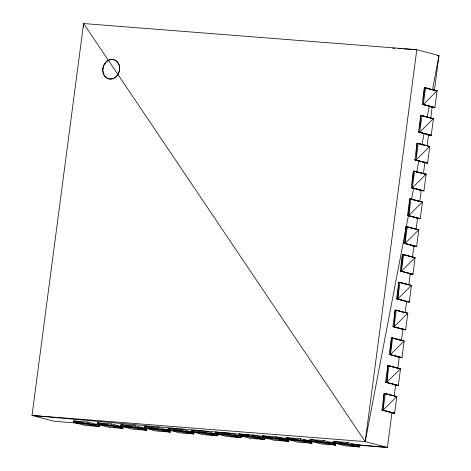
<?xml version="1.0" encoding="UTF-8"?>
<svg xmlns="http://www.w3.org/2000/svg" width="471" height="471" viewBox="0 0 471 471"><rect width="100%" height="100%" fill="white"/><g stroke="black" fill="none" stroke-linecap="round" stroke-linejoin="round"><path stroke-width="0.71" d="M83.338 27.218L83.608 23.55L416.794 49.708L438.984 55.56L434.38 90.52M99.528 424.377L99.251 426.514L73.517 422.352L73.7 420.962L87.877 422.075L97.921 424.724L99.251 426.514L85.068 425.401L73.517 422.352L97.921 424.724M99.251 426.514L87.694 423.464L87.877 422.075M123.161 426.231L122.878 428.369L97.15 424.206L97.332 422.817L111.509 423.929L121.553 426.579L122.878 428.369L108.701 427.256L97.15 424.206L121.553 426.579M122.878 428.369L111.327 425.319L111.509 423.929M146.793 428.086L146.51 430.223L120.776 426.061L120.959 424.671L135.136 425.784L145.18 428.433L146.51 430.223L132.333 429.11L120.776 426.061L145.18 428.433M146.51 430.223L134.953 427.179L135.136 425.784M170.42 429.941L170.137 432.078L144.409 427.921L144.591 426.532L158.768 427.644L168.812 430.288L170.137 432.078L155.96 430.965L144.409 427.921L168.812 430.288M170.137 432.078L158.586 429.034L158.768 427.644M194.052 431.795L193.769 433.932L168.035 429.776L168.224 428.386L182.401 429.499L192.445 432.148L193.769 433.932L179.592 432.82L168.035 429.776L192.445 432.148M193.769 433.932L182.218 430.888L182.401 429.499M217.59 434.362L217.402 435.787L191.668 431.63L191.85 430.241L206.027 431.354L216.071 434.003L217.402 435.787L203.225 434.674L191.668 431.63L216.071 434.003M217.402 435.787L205.845 432.743L206.027 431.354M241.217 436.217L241.028 437.641L215.3 433.485L215.482 432.095L229.66 433.208L239.704 435.858L241.028 437.641L226.851 436.529L215.3 433.485L239.704 435.858M241.028 437.641L229.477 434.598L229.66 433.208M264.849 438.071L264.661 439.496L238.927 435.339L239.109 433.95L253.292 435.063L263.33 437.712L264.661 439.496L250.484 438.383L238.927 435.339L263.33 437.712M264.661 439.496L253.104 436.452L253.292 435.063M288.476 439.926L288.293 441.356L262.559 437.194L262.741 435.805L276.919 436.917L286.963 439.567L288.293 441.356L274.11 440.244L262.559 437.194L286.963 439.567M288.293 441.356L276.736 438.307L276.919 436.917L275.541 437.429M312.202 441.074L311.92 443.211L286.191 439.049L286.374 437.659L300.551 438.772L310.595 441.421L311.92 443.211L297.743 442.098L286.191 439.049L310.595 441.421M311.92 443.211L300.368 440.161L300.551 438.772M335.835 442.928L335.552 445.066L309.818 440.903L310 439.514L324.178 440.626L334.222 443.276L335.552 445.066L321.375 443.953L309.818 440.903L334.222 443.276M335.552 445.066L323.995 442.016L324.178 440.626M359.461 444.783L359.179 446.92L333.45 442.758L333.633 441.368L347.81 442.481L357.854 445.13L359.179 446.92L345.002 445.807L333.45 442.758L357.854 445.13M359.179 446.92L347.627 443.87L347.81 442.481M391.996 412.484L387.392 447.45L365.202 441.598L416.794 49.708L404.324 48.89M381.922 410.058L394.657 413.197L381.922 410.058L384.118 393.385L396.853 396.523L394.657 413.197L391.795 412.973M385.578 382.264L398.319 385.408L385.578 382.264L387.774 365.59L400.509 368.728L398.319 385.408L395.452 385.178M389.24 354.475L401.975 357.613L389.24 354.475L391.436 337.795L404.171 340.933L401.975 357.613L399.114 357.389M392.896 326.68L405.637 329.818L392.896 326.68L395.092 310L407.827 313.144L405.637 329.818L402.77 329.594M396.558 298.885L409.293 302.023L396.558 298.885L398.754 282.206L411.489 285.349L409.293 302.023L406.432 301.799M400.215 271.09L412.955 274.228L400.215 271.09L402.411 254.417L415.145 257.555L412.955 274.228L410.088 274.004M403.877 243.295L416.611 246.439L403.877 243.295L406.073 226.622L418.807 229.76L416.611 246.439L413.75 246.209M407.533 215.506L420.273 218.644L407.533 215.506L409.729 198.827L422.463 201.965L420.273 218.644L417.406 218.42M411.195 187.711L423.929 190.849L411.195 187.711L413.391 171.032L426.125 174.176L423.929 190.849L421.068 190.625M414.851 159.916L427.591 163.054L414.851 159.916L417.047 143.237L429.782 146.381L427.591 163.054L424.724 162.831M418.513 132.121L431.248 135.259L418.513 132.121L420.709 115.448L433.444 118.586L431.248 135.259L428.386 135.036M422.169 104.326L434.91 107.47L422.169 104.326L424.365 87.653L437.1 90.791L434.91 107.47L431.324 107.188M394.103 396.458L395.64 384.807M397.748 368.781L399.284 357.124L390.424 354.563L391.436 337.795L393.444 338.325M401.486 340.374L403.023 328.717M405.131 312.691L406.667 301.04M408.775 285.014L410.312 273.357M412.419 257.331L413.956 245.679M416.158 228.924L417.6 217.996M419.802 201.241L421.245 190.319M423.447 173.564L424.983 161.906M427.091 145.88L428.628 134.229M430.735 118.203L432.272 106.546M365.202 441.598L83.608 23.55L32.016 415.44L365.202 441.598L408.369 215.747M411.542 199.151L413.609 188.329M416.641 172.451L418.849 160.905M421.881 145.033L424.088 133.487M427.262 116.89L429.328 106.069M432.502 89.472L438.984 55.56L437.518 55.443M434.409 90.302L437.1 90.791L423.352 104.421L432.213 106.976L430.771 106.882L432.213 106.976M430.753 118.091L433.444 118.586L419.696 132.216L428.557 134.771L427.115 134.677L428.557 134.771M427.762 146.01L429.782 146.381L416.034 160.01L424.895 162.566L423.453 162.471M423.435 173.681L426.125 174.176L412.378 187.799L421.239 190.361L419.791 190.266L421.239 190.361M392.59 48.124L394.792 48.272M398.46 48.507L402.122 48.748M417.577 218.15L416.134 218.055L417.577 218.15L408.716 215.594L409.729 198.827L419.102 201.3L410.912 198.921L408.716 215.594L422.463 201.965L419.773 201.476M412.472 245.85L413.921 245.944L405.06 243.389L406.073 226.622L415.446 229.094L407.25 226.716L405.06 243.389L418.807 229.76L416.117 229.271M410.259 273.739L408.816 273.645L410.259 273.739L401.398 271.184L402.411 254.417L411.784 256.889M406.603 301.534L405.154 301.44L406.603 301.534L397.742 298.979L398.754 282.206L408.127 284.678L399.932 282.3L397.742 298.979L411.489 285.349L408.799 284.855M401.498 329.235L402.94 329.329L394.08 326.768L395.092 310L404.465 312.473L396.276 310.095L394.08 326.768L407.827 313.144L405.137 312.65M395.622 384.913L394.18 384.819L395.622 384.913L386.762 382.358L387.774 365.59L397.147 368.063M390.518 412.614L391.966 412.708L383.106 410.153L384.118 393.385L391.483 395.328M434.238 90.567L437.1 90.791M430.576 118.362L433.444 118.586M427.639 146.21L429.782 146.381M423.447 162.448L424.895 162.566M423.977 174.005L426.125 174.176M412.472 245.833L413.921 245.944M401.492 329.211L402.94 329.329M390.518 412.596L391.966 412.708M76.908 423.076L54.206 421.292L32.016 415.44L243.778 434.515M95.083 424.501L100.341 424.913M119.381 426.408L124.503 426.814M142.813 428.251L147.935 428.651M166.245 430.088L171.367 430.494M190.313 431.978L195.536 432.39M213.84 433.826L218.968 434.227M238.008 435.722L243.13 436.122M261.44 437.565L266.562 437.965M284.873 439.402L290.731 439.861M309.035 441.298L314.163 441.704M332.467 443.14L337.595 443.541M356.435 445.018L387.392 447.45L355.152 444.547M245.974 434.715L248.906 434.974M251.838 435.239L262.824 436.228M278.214 437.618L286.274 438.342M303.86 439.926L310.454 440.52M329.506 442.234L334.634 442.699M333.45 442.758L336.176 443.093M309.818 440.903L312.544 441.239M286.191 439.049L288.917 439.384M262.559 437.194L264.602 437.447M238.927 435.339L241.652 435.675M215.3 433.485L217.343 433.738M191.668 431.63L193.711 431.878M168.035 429.776L170.084 430.023M144.409 427.921L146.452 428.168M120.776 426.061L122.825 426.314M97.15 424.206L98.51 424.377M73.517 422.352L74.883 422.522M333.633 441.368L347.627 443.87M310 439.514L323.995 442.016M300.368 440.161L286.374 437.659L288.382 438.189M276.736 438.307L262.741 435.805L264.749 436.334M253.104 436.452L239.109 433.95L241.123 434.48M215.482 432.095L229.477 434.598M205.845 432.743L191.85 430.241L193.858 430.771M182.218 430.888L168.224 428.386L170.231 428.916M158.586 429.034L144.591 426.532L145.928 426.879M134.953 427.179L120.959 424.671L122.301 425.025M111.327 425.319L97.332 422.817L98.669 423.17M87.694 423.464L73.7 420.962L75.042 421.315M412.455 257.066L415.145 257.555L401.398 271.184L403.594 254.505L411.772 256.866M401.48 340.445L404.171 340.933L390.424 354.563L392.614 337.89L400.797 340.25M397.818 368.24L400.509 368.728L386.762 382.358L388.958 365.684L397.135 368.039M394.162 396.034L396.853 396.523L383.106 410.153L385.296 393.473L393.479 395.834M433.738 90.126L424.365 87.653L423.352 104.421L425.548 87.747L433.726 90.102M422.764 173.505L413.391 171.032L412.378 187.799L414.574 171.126L422.752 173.487M394.78 338.678L400.809 340.268M216.148 432.272L217.49 432.625M102.849 68.572L102.772 70.933A9.915 8.313 -75.2 0 0 114.836 77.656A9.915 8.313 -75.2 0 0 116.961 61.53A9.915 8.313 -75.2 0 0 103.39 66.246L102.849 68.572M102.937 68.595L102.861 70.956A9.915 8.313 -75.2 0 0 114.924 77.68A9.915 8.313 -75.2 0 0 117.049 61.554A9.915 8.313 -75.2 0 0 103.479 66.264L102.937 68.595M417.047 143.237L416.034 160.01L418.23 143.331L426.408 145.692L417.047 143.237M420.709 115.448L419.696 132.216L421.892 115.536L430.07 117.897L420.709 115.448M399.284 357.118L397.836 357.024L399.284 357.118"/></g></svg>
